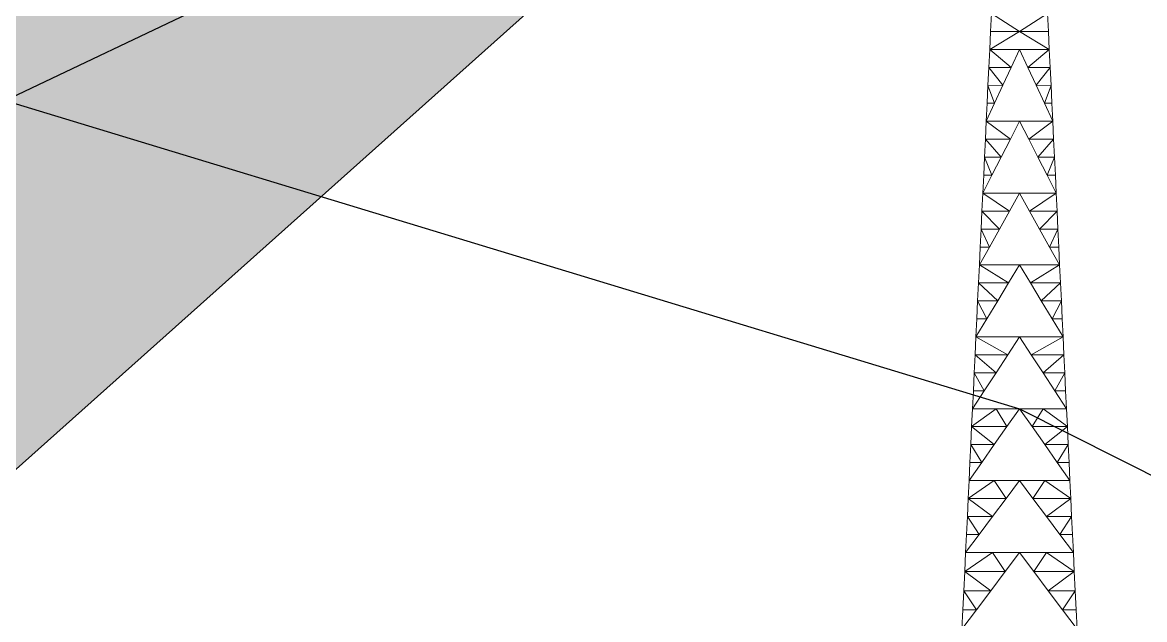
# Model space of a CAD drawing. Header units: millimetres. Extents: x 674 to 5889, y -153 to 3954.
# Drawn here: x 2024.1 to 2105.1, y 1378.1 to 1421.2 of the extents above; entities that cross this region are included whole.
import ezdxf

# ---------------------------------------------------------------- set-up
doc = ezdxf.new("R2010")
doc.units = ezdxf.units.MM
doc.layers.add('Effective Aperture Area', color=2, linetype='Continuous', transparency=0.75)
doc.layers.add('Effective Aperture2', color=2, linetype='Continuous', transparency=0.9)
doc.layers.add('Ropes', color=3, linetype='Continuous')
doc.layers.add('Towers', color=1, linetype='Continuous', lineweight=0)

msp = doc.modelspace()

# ---------------------------------------------------------------- hatches: boundary and pattern name
at = {"layer": 'Effective Aperture2'}
h = msp.add_hatch(color=256, dxfattribs=at)
h.dxf.hatch_style = 1
h.paths.add_polyline_path([(2010.177, 1410.414), (2003.566, 1417.026), (1990.007, 1420.087), (1970.468, 1416.183), (1936.318, 1377.921, 0.08392), (1971.674, 1342.566)])
h.paths.add_polyline_path([(2010.778, 1424.238), (1990.007, 1420.087), (2003.566, 1417.026)], flags=17)
h.paths.add_polyline_path([(1976.646, 1423.104), (1970.468, 1416.183), (1990.007, 1420.087)])
h.paths.add_polyline_path([(2088.246, 1446.611), (2101.023, 1458.014), (2051.767, 1507.27), (1976.646, 1423.104), (1990.007, 1420.087), (2010.778, 1424.238), (2017.991, 1417.026), (2022.854, 1415.549)])
h.paths.add_polyline_path([(2088.246, 1446.611), (2022.854, 1415.549), (2045.681, 1408.62)])
h.paths.add_polyline_path([(2017.991, 1417.026), (2010.778, 1409.813), (2022.854, 1415.549)])
h.paths.add_polyline_path([(2045.681, 1408.62), (2022.854, 1415.549), (2010.778, 1409.813), (2010.177, 1410.414), (1971.674, 1342.566)])

# ---------------------------------------------------------------- linework, layer by layer
at = {"layer": 'Effective Aperture Area'}
msp.add_line((1971.674, 1342.566), (2101.023, 1458.014), dxfattribs=at)
at = {"layer": 'Ropes'}
for p, q in [((2010.778, 1409.813), (2096.072, 1450.328)), ((2017.991, 1417.026), (2096.072, 1393.321)), ((2096.072, 1393.321), (2211.072, 1335.328))]:
    msp.add_line(p, q, dxfattribs=at)
at = {"layer": 'Towers'}
for p, q in [((2094.044, 1421.825), (2093.982, 1420.524)), ((2093.982, 1420.529), (2094.044, 1421.825)), ((2094.044, 1421.825), (2093.982, 1420.524)), ((2093.982, 1420.529), (2094.044, 1421.825)), ((2094.044, 1421.825), (2096.073, 1420.524)), ((2094.044, 1421.825), (2096.073, 1420.524)), ((2098.1, 1421.825), (2096.072, 1420.524)), ((2098.1, 1421.825), (2096.072, 1420.524)), ((2098.1, 1421.825), (2098.162, 1420.524)), ((2098.162, 1420.529), (2098.1, 1421.825)), ((2098.1, 1421.825), (2098.162, 1420.524)), ((2098.162, 1420.529), (2098.1, 1421.825)), ((2093.92, 1419.234), (2093.982, 1420.529)), ((2093.92, 1419.234), (2093.982, 1420.529)), ((2096.073, 1420.524), (2093.92, 1419.234)), ((2096.073, 1420.524), (2093.92, 1419.234)), ((2093.982, 1420.524), (2093.92, 1419.234)), ((2093.982, 1420.524), (2093.92, 1419.234)), ((2096.073, 1420.524), (2093.982, 1420.529)), ((2096.073, 1420.524), (2093.982, 1420.529)), ((2093.982, 1420.524), (2093.982, 1420.529)), ((2093.982, 1420.524), (2093.982, 1420.529)), ((2096.072, 1420.524), (2098.162, 1420.529)), ((2096.072, 1420.524), (2098.162, 1420.529)), ((2096.072, 1420.524), (2098.224, 1419.234)), ((2096.072, 1420.524), (2098.224, 1419.234)), ((2098.162, 1420.524), (2098.162, 1420.529)), ((2098.224, 1419.234), (2098.162, 1420.529)), ((2098.162, 1420.524), (2098.162, 1420.529)), ((2098.224, 1419.234), (2098.162, 1420.529)), ((2098.162, 1420.524), (2098.224, 1419.234)), ((2098.162, 1420.524), (2098.224, 1419.234)), ((2093.858, 1417.938), (2093.921, 1419.235)), ((2093.858, 1417.938), (2093.921, 1419.235)), ((2093.92, 1419.234), (2093.858, 1417.938)), ((2093.92, 1419.234), (2093.858, 1417.938)), ((2093.859, 1417.938), (2093.92, 1419.234)), ((2093.859, 1417.938), (2093.92, 1419.234)), ((2096.072, 1419.235), (2093.92, 1419.234)), ((2096.072, 1419.235), (2093.92, 1419.234)), ((2093.921, 1419.235), (2093.92, 1419.234)), ((2093.921, 1419.235), (2093.92, 1419.234)), ((2093.92, 1419.234), (2095.472, 1417.938)), ((2093.92, 1419.234), (2095.472, 1417.938)), ((2096.072, 1419.235), (2093.921, 1419.235)), ((2093.921, 1419.235), (2096.072, 1419.235)), ((2095.472, 1417.938), (2096.072, 1419.235)), ((2095.472, 1417.938), (2096.072, 1419.235)), ((2098.224, 1419.235), (2096.072, 1419.235)), ((2096.072, 1419.235), (2098.224, 1419.235)), ((2096.072, 1419.235), (2098.224, 1419.234)), ((2096.673, 1417.938), (2096.072, 1419.235)), ((2096.072, 1419.235), (2098.224, 1419.234)), ((2096.673, 1417.938), (2096.072, 1419.235)), ((2098.224, 1419.234), (2096.673, 1417.938)), ((2098.224, 1419.234), (2096.673, 1417.938)), ((2098.224, 1419.235), (2098.224, 1419.234)), ((2098.286, 1417.938), (2098.224, 1419.235)), ((2098.224, 1419.235), (2098.224, 1419.234)), ((2098.286, 1417.938), (2098.224, 1419.235)), ((2098.224, 1419.234), (2098.286, 1417.938)), ((2098.286, 1417.938), (2098.224, 1419.234)), ((2098.224, 1419.234), (2098.286, 1417.938)), ((2098.286, 1417.938), (2098.224, 1419.234)), ((2093.797, 1416.643), (2093.858, 1417.938)), ((2093.859, 1417.938), (2093.797, 1416.643)), ((2093.797, 1416.642), (2093.859, 1417.938)), ((2093.797, 1416.643), (2093.858, 1417.938)), ((2093.859, 1417.938), (2093.797, 1416.643)), ((2093.797, 1416.642), (2093.859, 1417.938)), ((2093.858, 1417.938), (2093.859, 1417.938)), ((2093.858, 1417.938), (2093.859, 1417.938)), ((2093.859, 1417.938), (2094.872, 1416.643)), ((2095.472, 1417.938), (2093.859, 1417.938)), ((2093.859, 1417.938), (2094.872, 1416.643)), ((2095.472, 1417.938), (2093.859, 1417.938)), ((2094.872, 1416.643), (2095.472, 1417.938)), ((2094.872, 1416.643), (2095.472, 1417.938)), ((2097.272, 1416.643), (2096.673, 1417.938)), ((2096.673, 1417.938), (2098.286, 1417.938)), ((2097.272, 1416.643), (2096.673, 1417.938)), ((2096.673, 1417.938), (2098.286, 1417.938)), ((2098.286, 1417.938), (2097.272, 1416.643)), ((2098.286, 1417.938), (2097.272, 1416.643)), ((2098.348, 1416.643), (2098.286, 1417.938)), ((2098.286, 1417.938), (2098.348, 1416.643)), ((2098.286, 1417.938), (2098.286, 1417.938)), ((2098.348, 1416.642), (2098.286, 1417.938)), ((2098.348, 1416.643), (2098.286, 1417.938)), ((2098.286, 1417.938), (2098.348, 1416.643)), ((2098.286, 1417.938), (2098.286, 1417.938)), ((2098.348, 1416.642), (2098.286, 1417.938)), ((2093.734, 1415.345), (2093.797, 1416.643)), ((2093.734, 1415.345), (2093.797, 1416.643)), ((2093.797, 1416.642), (2093.734, 1415.345)), ((2093.797, 1416.642), (2093.734, 1415.345)), ((2093.735, 1415.347), (2093.797, 1416.642)), ((2093.735, 1415.347), (2093.797, 1416.642)), ((2094.872, 1416.643), (2093.797, 1416.642)), ((2094.872, 1416.643), (2093.797, 1416.642)), ((2093.797, 1416.643), (2093.797, 1416.642)), ((2093.797, 1416.643), (2093.797, 1416.642)), ((2093.797, 1416.642), (2094.271, 1415.345)), ((2093.797, 1416.642), (2094.271, 1415.345)), ((2094.271, 1415.345), (2094.872, 1416.643)), ((2094.271, 1415.345), (2094.872, 1416.643)), ((2097.873, 1415.345), (2097.272, 1416.643)), ((2097.272, 1416.643), (2098.348, 1416.642)), ((2097.873, 1415.345), (2097.272, 1416.643)), ((2097.272, 1416.643), (2098.348, 1416.642)), ((2098.348, 1416.642), (2097.873, 1415.345)), ((2098.348, 1416.642), (2097.873, 1415.345)), ((2098.41, 1415.345), (2098.348, 1416.643)), ((2098.348, 1416.643), (2098.348, 1416.642)), ((2098.41, 1415.345), (2098.348, 1416.643)), ((2098.348, 1416.643), (2098.348, 1416.642)), ((2098.348, 1416.642), (2098.41, 1415.345)), ((2098.41, 1415.347), (2098.348, 1416.642)), ((2098.348, 1416.642), (2098.41, 1415.345)), ((2098.41, 1415.347), (2098.348, 1416.642)), ((2093.673, 1414.051), (2093.735, 1415.347)), ((2093.673, 1414.051), (2093.735, 1415.347)), ((2093.673, 1414.051), (2094.271, 1415.345)), ((2093.673, 1414.051), (2094.271, 1415.345)), ((2093.673, 1414.051), (2093.734, 1415.345)), ((2093.673, 1414.051), (2093.734, 1415.345)), ((2093.734, 1415.345), (2093.735, 1415.347)), ((2093.734, 1415.345), (2093.735, 1415.347)), ((2094.271, 1415.345), (2093.735, 1415.347)), ((2094.271, 1415.345), (2093.735, 1415.347)), ((2097.873, 1415.345), (2098.41, 1415.347)), ((2097.873, 1415.345), (2098.41, 1415.347)), ((2098.472, 1414.051), (2097.873, 1415.345)), ((2098.472, 1414.051), (2097.873, 1415.345)), ((2098.41, 1415.345), (2098.41, 1415.347)), ((2098.472, 1414.051), (2098.41, 1415.347)), ((2098.41, 1415.345), (2098.41, 1415.347)), ((2098.472, 1414.051), (2098.41, 1415.347)), ((2098.472, 1414.051), (2098.41, 1415.345)), ((2098.472, 1414.051), (2098.41, 1415.345)), ((2093.673, 1414.051), (2093.611, 1412.755)), ((2093.611, 1412.756), (2093.673, 1414.051)), ((2093.673, 1414.051), (2093.611, 1412.755)), ((2093.611, 1412.756), (2093.673, 1414.051)), ((2093.611, 1412.755), (2093.673, 1414.05)), ((2093.611, 1412.755), (2093.673, 1414.05)), ((2093.673, 1414.051), (2095.411, 1412.755)), ((2096.072, 1414.05), (2093.673, 1414.051)), ((2093.673, 1414.051), (2095.411, 1412.755)), ((2096.072, 1414.05), (2093.673, 1414.051)), ((2093.673, 1414.05), (2093.673, 1414.051)), ((2093.673, 1414.05), (2093.673, 1414.051)), ((2096.072, 1414.05), (2093.673, 1414.05)), ((2093.673, 1414.05), (2096.072, 1414.05)), ((2095.411, 1412.755), (2096.072, 1414.05)), ((2095.411, 1412.755), (2096.072, 1414.05)), ((2096.072, 1414.05), (2098.472, 1414.051)), ((2096.072, 1414.05), (2098.472, 1414.051)), ((2098.472, 1414.05), (2096.072, 1414.05)), ((2096.072, 1414.05), (2098.472, 1414.05)), ((2096.734, 1412.755), (2096.072, 1414.05)), ((2096.734, 1412.755), (2096.072, 1414.05)), ((2098.472, 1414.051), (2096.734, 1412.755)), ((2098.472, 1414.051), (2096.734, 1412.755)), ((2098.472, 1414.051), (2098.534, 1412.755)), ((2098.472, 1414.05), (2098.472, 1414.051)), ((2098.534, 1412.756), (2098.472, 1414.051)), ((2098.472, 1414.051), (2098.534, 1412.755)), ((2098.472, 1414.05), (2098.472, 1414.051)), ((2098.534, 1412.756), (2098.472, 1414.051)), ((2098.534, 1412.755), (2098.472, 1414.05)), ((2098.534, 1412.755), (2098.472, 1414.05)), ((2093.611, 1412.756), (2093.549, 1411.459)), ((2093.549, 1411.46), (2093.611, 1412.756)), ((2093.611, 1412.756), (2093.549, 1411.459)), ((2093.549, 1411.46), (2093.611, 1412.756)), ((2093.549, 1411.459), (2093.611, 1412.755)), ((2093.549, 1411.459), (2093.611, 1412.755)), ((2093.611, 1412.756), (2094.749, 1411.459)), ((2095.411, 1412.755), (2093.611, 1412.756)), ((2093.611, 1412.756), (2094.749, 1411.459)), ((2095.411, 1412.755), (2093.611, 1412.756)), ((2093.611, 1412.755), (2093.611, 1412.756)), ((2093.611, 1412.755), (2093.611, 1412.756)), ((2094.749, 1411.459), (2095.411, 1412.755)), ((2094.749, 1411.459), (2095.411, 1412.755)), ((2096.734, 1412.755), (2098.534, 1412.756)), ((2096.734, 1412.755), (2098.534, 1412.756)), ((2097.396, 1411.459), (2096.734, 1412.755)), ((2097.396, 1411.459), (2096.734, 1412.755)), ((2098.534, 1412.756), (2097.396, 1411.459)), ((2098.534, 1412.756), (2097.396, 1411.459)), ((2098.534, 1412.756), (2098.596, 1411.459)), ((2098.534, 1412.755), (2098.534, 1412.756)), ((2098.596, 1411.46), (2098.534, 1412.756)), ((2098.534, 1412.756), (2098.596, 1411.459)), ((2098.534, 1412.755), (2098.534, 1412.756)), ((2098.596, 1411.46), (2098.534, 1412.756)), ((2098.596, 1411.459), (2098.534, 1412.755)), ((2098.596, 1411.459), (2098.534, 1412.755)), ((2093.549, 1411.46), (2093.487, 1410.165)), ((2093.487, 1410.164), (2093.549, 1411.46)), ((2093.549, 1411.46), (2093.487, 1410.165)), ((2093.487, 1410.164), (2093.549, 1411.46)), ((2093.487, 1410.165), (2093.549, 1411.459)), ((2093.487, 1410.165), (2093.549, 1411.459)), ((2093.549, 1411.46), (2094.087, 1410.165)), ((2094.749, 1411.459), (2093.549, 1411.46)), ((2093.549, 1411.46), (2094.087, 1410.165)), ((2094.749, 1411.459), (2093.549, 1411.46)), ((2093.549, 1411.459), (2093.549, 1411.46)), ((2093.549, 1411.459), (2093.549, 1411.46)), ((2094.087, 1410.165), (2094.749, 1411.459)), ((2094.087, 1410.165), (2094.749, 1411.459)), ((2097.396, 1411.459), (2098.596, 1411.46)), ((2097.396, 1411.459), (2098.596, 1411.46)), ((2098.057, 1410.165), (2097.396, 1411.459)), ((2098.057, 1410.165), (2097.396, 1411.459)), ((2098.596, 1411.46), (2098.057, 1410.165)), ((2098.596, 1411.46), (2098.057, 1410.165)), ((2098.596, 1411.46), (2098.658, 1410.165)), ((2098.596, 1411.459), (2098.596, 1411.46)), ((2098.658, 1410.164), (2098.596, 1411.46)), ((2098.596, 1411.46), (2098.658, 1410.165)), ((2098.596, 1411.459), (2098.596, 1411.46)), ((2098.658, 1410.164), (2098.596, 1411.46)), ((2098.658, 1410.165), (2098.596, 1411.459)), ((2098.658, 1410.165), (2098.596, 1411.459)), ((2093.425, 1408.869), (2094.087, 1410.165)), ((2093.425, 1408.869), (2094.087, 1410.165)), ((2093.425, 1408.869), (2093.487, 1410.165)), ((2093.425, 1408.869), (2093.487, 1410.165)), ((2093.425, 1408.869), (2093.487, 1410.164)), ((2093.425, 1408.869), (2093.487, 1410.164)), ((2094.087, 1410.165), (2093.487, 1410.164)), ((2094.087, 1410.165), (2093.487, 1410.164)), ((2093.487, 1410.165), (2093.487, 1410.164)), ((2093.487, 1410.165), (2093.487, 1410.164)), ((2098.72, 1408.869), (2098.057, 1410.165)), ((2098.057, 1410.165), (2098.658, 1410.164)), ((2098.72, 1408.869), (2098.057, 1410.165)), ((2098.057, 1410.165), (2098.658, 1410.164)), ((2098.72, 1408.869), (2098.658, 1410.165)), ((2098.658, 1410.165), (2098.658, 1410.164)), ((2098.72, 1408.869), (2098.658, 1410.165)), ((2098.658, 1410.165), (2098.658, 1410.164)), ((2098.72, 1408.869), (2098.658, 1410.164)), ((2098.72, 1408.869), (2098.658, 1410.164)), ((2093.425, 1408.869), (2093.363, 1407.57)), ((2093.363, 1407.573), (2093.425, 1408.869)), ((2093.425, 1408.869), (2093.363, 1407.57)), ((2093.363, 1407.573), (2093.425, 1408.869)), ((2093.363, 1407.57), (2093.425, 1408.868)), ((2093.363, 1407.57), (2093.425, 1408.868)), ((2093.425, 1408.869), (2095.347, 1407.57)), ((2093.425, 1408.869), (2096.072, 1408.868)), ((2093.425, 1408.869), (2095.347, 1407.57)), ((2093.425, 1408.869), (2096.072, 1408.868)), ((2093.425, 1408.869), (2093.425, 1408.868)), ((2093.425, 1408.869), (2093.425, 1408.868)), ((2093.425, 1408.868), (2096.072, 1408.868)), ((2096.072, 1408.868), (2093.425, 1408.868)), ((2095.347, 1407.57), (2096.072, 1408.868)), ((2095.347, 1407.57), (2096.072, 1408.868)), ((2098.72, 1408.869), (2096.072, 1408.868)), ((2098.72, 1408.869), (2096.072, 1408.868)), ((2096.072, 1408.868), (2098.72, 1408.868)), ((2098.72, 1408.868), (2096.072, 1408.868)), ((2096.798, 1407.57), (2096.072, 1408.868)), ((2096.798, 1407.57), (2096.072, 1408.868)), ((2098.72, 1408.869), (2096.798, 1407.57)), ((2098.72, 1408.869), (2096.798, 1407.57)), ((2098.72, 1408.869), (2098.782, 1407.57)), ((2098.72, 1408.869), (2098.72, 1408.868)), ((2098.782, 1407.573), (2098.72, 1408.869)), ((2098.72, 1408.869), (2098.782, 1407.57)), ((2098.72, 1408.869), (2098.72, 1408.868)), ((2098.782, 1407.573), (2098.72, 1408.869)), ((2098.782, 1407.57), (2098.72, 1408.868)), ((2098.782, 1407.57), (2098.72, 1408.868)), ((2093.363, 1407.573), (2093.301, 1406.277)), ((2093.301, 1406.278), (2093.363, 1407.573)), ((2093.363, 1407.573), (2093.301, 1406.277)), ((2093.301, 1406.278), (2093.363, 1407.573)), ((2093.301, 1406.277), (2093.363, 1407.57)), ((2093.301, 1406.277), (2093.363, 1407.57)), ((2093.363, 1407.573), (2094.625, 1406.277)), ((2095.347, 1407.57), (2093.363, 1407.573)), ((2093.363, 1407.573), (2094.625, 1406.277)), ((2095.347, 1407.57), (2093.363, 1407.573)), ((2093.363, 1407.57), (2093.363, 1407.573)), ((2093.363, 1407.57), (2093.363, 1407.573)), ((2094.625, 1406.277), (2095.347, 1407.57)), ((2094.625, 1406.277), (2095.347, 1407.57)), ((2096.798, 1407.57), (2098.782, 1407.573)), ((2096.798, 1407.57), (2098.782, 1407.573)), ((2097.52, 1406.277), (2096.798, 1407.57)), ((2097.52, 1406.277), (2096.798, 1407.57)), ((2098.782, 1407.573), (2097.52, 1406.277)), ((2098.782, 1407.573), (2097.52, 1406.277)), ((2098.782, 1407.573), (2098.844, 1406.277)), ((2098.782, 1407.57), (2098.782, 1407.573)), ((2098.844, 1406.278), (2098.782, 1407.573)), ((2098.782, 1407.573), (2098.844, 1406.277)), ((2098.782, 1407.57), (2098.782, 1407.573)), ((2098.844, 1406.278), (2098.782, 1407.573)), ((2098.844, 1406.277), (2098.782, 1407.57)), ((2098.844, 1406.277), (2098.782, 1407.57)), ((2093.301, 1406.278), (2093.239, 1404.982)), ((2093.239, 1404.982), (2093.301, 1406.278)), ((2093.301, 1406.278), (2093.239, 1404.982)), ((2093.239, 1404.982), (2093.301, 1406.278)), ((2093.239, 1404.982), (2093.301, 1406.277)), ((2093.239, 1404.982), (2093.301, 1406.277)), ((2093.301, 1406.278), (2093.901, 1404.982)), ((2094.625, 1406.277), (2093.301, 1406.278)), ((2093.301, 1406.278), (2093.901, 1404.982)), ((2094.625, 1406.277), (2093.301, 1406.278)), ((2093.301, 1406.277), (2093.301, 1406.278)), ((2093.301, 1406.277), (2093.301, 1406.278)), ((2093.901, 1404.982), (2094.625, 1406.277)), ((2093.901, 1404.982), (2094.625, 1406.277)), ((2097.52, 1406.277), (2098.844, 1406.278)), ((2097.52, 1406.277), (2098.844, 1406.278)), ((2098.244, 1404.982), (2097.52, 1406.277)), ((2098.244, 1404.982), (2097.52, 1406.277)), ((2098.844, 1406.278), (2098.244, 1404.982)), ((2098.844, 1406.278), (2098.244, 1404.982)), ((2098.844, 1406.278), (2098.906, 1404.982)), ((2098.844, 1406.277), (2098.844, 1406.278)), ((2098.906, 1404.982), (2098.844, 1406.278)), ((2098.844, 1406.278), (2098.906, 1404.982)), ((2098.844, 1406.277), (2098.844, 1406.278)), ((2098.906, 1404.982), (2098.844, 1406.278)), ((2098.906, 1404.982), (2098.844, 1406.277)), ((2098.906, 1404.982), (2098.844, 1406.277)), ((2093.177, 1403.686), (2093.901, 1404.982)), ((2093.177, 1403.686), (2093.901, 1404.982)), ((2093.177, 1403.686), (2093.239, 1404.982)), ((2093.177, 1403.686), (2093.239, 1404.982)), ((2093.177, 1403.686), (2093.239, 1404.982)), ((2093.177, 1403.686), (2093.239, 1404.982)), ((2093.901, 1404.982), (2093.239, 1404.982)), ((2093.901, 1404.982), (2093.239, 1404.982)), ((2093.239, 1404.982), (2093.239, 1404.982)), ((2093.239, 1404.982), (2093.239, 1404.982)), ((2098.968, 1403.686), (2098.244, 1404.982)), ((2098.244, 1404.982), (2098.906, 1404.982)), ((2098.968, 1403.686), (2098.244, 1404.982)), ((2098.244, 1404.982), (2098.906, 1404.982)), ((2098.968, 1403.686), (2098.906, 1404.982)), ((2098.906, 1404.982), (2098.906, 1404.982)), ((2098.968, 1403.686), (2098.906, 1404.982)), ((2098.968, 1403.686), (2098.906, 1404.982)), ((2098.906, 1404.982), (2098.906, 1404.982)), ((2098.968, 1403.686), (2098.906, 1404.982)), ((2093.115, 1402.39), (2093.177, 1403.686)), ((2093.177, 1403.686), (2093.115, 1402.39)), ((2093.115, 1402.391), (2093.177, 1403.686)), ((2093.115, 1402.39), (2093.177, 1403.686)), ((2093.177, 1403.686), (2093.115, 1402.39)), ((2093.115, 1402.391), (2093.177, 1403.686)), ((2094.625, 1403.686), (2093.177, 1403.686)), ((2096.072, 1403.686), (2093.177, 1403.686)), ((2093.177, 1403.686), (2096.072, 1403.686)), ((2093.177, 1403.686), (2095.286, 1402.39)), ((2096.072, 1403.686), (2093.177, 1403.686)), ((2093.177, 1403.686), (2095.286, 1402.39)), ((2096.072, 1403.686), (2093.177, 1403.686)), ((2093.177, 1403.686), (2093.177, 1403.686)), ((2093.177, 1403.686), (2093.177, 1403.686)), ((2097.52, 1403.686), (2094.625, 1403.686)), ((2094.625, 1403.686), (2097.52, 1403.686)), ((2094.625, 1403.686), (2094.625, 1403.686)), ((2095.286, 1402.39), (2096.072, 1403.686)), ((2095.286, 1402.39), (2096.072, 1403.686)), ((2096.072, 1403.686), (2096.072, 1403.686)), ((2096.072, 1403.686), (2096.072, 1403.686)), ((2098.968, 1403.686), (2096.072, 1403.686)), ((2096.072, 1403.686), (2098.968, 1403.686)), ((2096.859, 1402.39), (2096.072, 1403.686)), ((2096.072, 1403.686), (2098.968, 1403.686)), ((2096.859, 1402.39), (2096.072, 1403.686)), ((2096.072, 1403.686), (2098.968, 1403.686)), ((2098.968, 1403.686), (2096.859, 1402.39)), ((2098.968, 1403.686), (2096.859, 1402.39)), ((2097.52, 1403.686), (2098.968, 1403.686)), ((2097.52, 1403.686), (2097.52, 1403.686)), ((2099.03, 1402.39), (2098.968, 1403.686)), ((2098.968, 1403.686), (2099.03, 1402.39)), ((2098.968, 1403.686), (2098.968, 1403.686)), ((2099.03, 1402.391), (2098.968, 1403.686)), ((2099.03, 1402.39), (2098.968, 1403.686)), ((2098.968, 1403.686), (2099.03, 1402.39)), ((2098.968, 1403.686), (2098.968, 1403.686)), ((2099.03, 1402.391), (2098.968, 1403.686)), ((2093.115, 1402.391), (2093.053, 1401.095)), ((2093.053, 1401.095), (2093.115, 1402.391)), ((2093.115, 1402.391), (2093.053, 1401.095)), ((2093.053, 1401.095), (2093.115, 1402.391)), ((2093.053, 1401.095), (2093.115, 1402.39)), ((2093.053, 1401.095), (2093.115, 1402.39)), ((2093.115, 1402.391), (2094.501, 1401.095)), ((2095.286, 1402.39), (2093.115, 1402.391)), ((2093.115, 1402.391), (2094.501, 1401.095)), ((2095.286, 1402.39), (2093.115, 1402.391)), ((2093.115, 1402.39), (2093.115, 1402.391)), ((2093.115, 1402.39), (2093.115, 1402.391)), ((2094.501, 1401.095), (2095.286, 1402.39)), ((2094.501, 1401.095), (2095.286, 1402.39)), ((2096.859, 1402.39), (2099.03, 1402.391)), ((2096.859, 1402.39), (2099.03, 1402.391)), ((2097.644, 1401.095), (2096.859, 1402.39)), ((2097.644, 1401.095), (2096.859, 1402.39)), ((2099.03, 1402.391), (2097.644, 1401.095)), ((2099.03, 1402.391), (2097.644, 1401.095)), ((2099.03, 1402.391), (2099.092, 1401.095)), ((2099.03, 1402.39), (2099.03, 1402.391)), ((2099.092, 1401.095), (2099.03, 1402.391)), ((2099.03, 1402.391), (2099.092, 1401.095)), ((2099.03, 1402.39), (2099.03, 1402.391)), ((2099.092, 1401.095), (2099.03, 1402.391)), ((2099.092, 1401.095), (2099.03, 1402.39)), ((2099.092, 1401.095), (2099.03, 1402.39)), ((2092.991, 1399.8), (2093.053, 1401.095)), ((2093.053, 1401.095), (2092.991, 1399.8)), ((2092.991, 1399.799), (2093.053, 1401.095)), ((2092.991, 1399.8), (2093.053, 1401.095)), ((2093.053, 1401.095), (2092.991, 1399.8)), ((2092.991, 1399.799), (2093.053, 1401.095)), ((2093.053, 1401.095), (2093.715, 1399.8)), ((2094.501, 1401.095), (2093.053, 1401.095)), ((2093.053, 1401.095), (2093.715, 1399.8)), ((2094.501, 1401.095), (2093.053, 1401.095)), ((2093.053, 1401.095), (2093.053, 1401.095)), ((2093.053, 1401.095), (2093.053, 1401.095)), ((2093.715, 1399.8), (2094.501, 1401.095)), ((2093.715, 1399.8), (2094.501, 1401.095)), ((2098.43, 1399.8), (2097.644, 1401.095)), ((2097.644, 1401.095), (2099.092, 1401.095)), ((2098.43, 1399.8), (2097.644, 1401.095)), ((2097.644, 1401.095), (2099.092, 1401.095)), ((2099.092, 1401.095), (2098.43, 1399.8)), ((2099.092, 1401.095), (2098.43, 1399.8)), ((2099.154, 1399.8), (2099.092, 1401.095)), ((2099.092, 1401.095), (2099.154, 1399.8)), ((2099.092, 1401.095), (2099.092, 1401.095)), ((2099.154, 1399.799), (2099.092, 1401.095)), ((2099.154, 1399.8), (2099.092, 1401.095)), ((2099.092, 1401.095), (2099.154, 1399.8)), ((2099.092, 1401.095), (2099.092, 1401.095)), ((2099.154, 1399.799), (2099.092, 1401.095)), ((2092.929, 1398.504), (2093.715, 1399.8)), ((2092.929, 1398.504), (2093.715, 1399.8)), ((2092.929, 1398.504), (2092.991, 1399.8)), ((2092.929, 1398.504), (2092.991, 1399.8)), ((2092.929, 1398.504), (2092.991, 1399.799)), ((2092.929, 1398.504), (2092.991, 1399.799)), ((2093.715, 1399.8), (2092.991, 1399.799)), ((2093.715, 1399.8), (2092.991, 1399.799)), ((2092.991, 1399.8), (2092.991, 1399.799)), ((2092.991, 1399.8), (2092.991, 1399.799)), ((2099.216, 1398.504), (2098.43, 1399.8)), ((2098.43, 1399.8), (2099.154, 1399.799)), ((2099.216, 1398.504), (2098.43, 1399.8)), ((2098.43, 1399.8), (2099.154, 1399.799)), ((2099.216, 1398.504), (2099.154, 1399.8)), ((2099.154, 1399.8), (2099.154, 1399.799)), ((2099.216, 1398.504), (2099.154, 1399.8)), ((2099.154, 1399.8), (2099.154, 1399.799)), ((2099.216, 1398.504), (2099.154, 1399.799)), ((2099.216, 1398.504), (2099.154, 1399.799)), ((2092.867, 1397.208), (2092.929, 1398.504)), ((2092.929, 1398.504), (2092.867, 1397.208)), ((2092.867, 1397.208), (2092.929, 1398.504)), ((2092.867, 1397.208), (2092.929, 1398.504)), ((2092.929, 1398.504), (2092.867, 1397.208)), ((2092.867, 1397.208), (2092.929, 1398.504)), ((2094.501, 1398.504), (2092.929, 1398.504)), ((2092.929, 1398.504), (2096.072, 1398.504)), ((2096.072, 1398.504), (2092.929, 1398.504)), ((2092.929, 1398.504), (2095.224, 1397.208)), ((2096.072, 1398.504), (2092.929, 1398.504)), ((2092.929, 1398.504), (2095.224, 1397.208)), ((2096.072, 1398.504), (2092.929, 1398.504)), ((2097.644, 1398.504), (2094.501, 1398.504)), ((2094.501, 1398.504), (2097.644, 1398.504)), ((2095.224, 1397.208), (2096.072, 1398.504)), ((2095.224, 1397.208), (2096.072, 1398.504)), ((2096.072, 1398.504), (2099.216, 1398.504)), ((2099.216, 1398.504), (2096.072, 1398.504)), ((2096.92, 1397.208), (2096.072, 1398.504)), ((2096.072, 1398.504), (2099.216, 1398.504)), ((2096.92, 1397.208), (2096.072, 1398.504)), ((2096.072, 1398.504), (2099.216, 1398.504)), ((2099.216, 1398.504), (2096.92, 1397.208)), ((2099.216, 1398.504), (2096.92, 1397.208)), ((2097.644, 1398.504), (2099.216, 1398.504)), ((2099.278, 1397.208), (2099.216, 1398.504)), ((2099.216, 1398.504), (2099.278, 1397.208)), ((2099.278, 1397.208), (2099.216, 1398.504)), ((2099.278, 1397.208), (2099.216, 1398.504)), ((2099.216, 1398.504), (2099.278, 1397.208)), ((2099.278, 1397.208), (2099.216, 1398.504)), ((2092.805, 1395.913), (2092.867, 1397.208)), ((2092.867, 1397.208), (2092.805, 1395.913)), ((2092.805, 1395.913), (2092.867, 1397.208)), ((2092.805, 1395.913), (2092.867, 1397.208)), ((2092.867, 1397.208), (2092.805, 1395.913)), ((2092.805, 1395.913), (2092.867, 1397.208)), ((2092.867, 1397.208), (2094.377, 1395.913)), ((2095.224, 1397.208), (2092.867, 1397.208)), ((2092.867, 1397.208), (2094.377, 1395.913)), ((2095.224, 1397.208), (2092.867, 1397.208)), ((2092.867, 1397.208), (2092.867, 1397.208)), ((2092.867, 1397.208), (2092.867, 1397.208)), ((2094.377, 1395.913), (2095.224, 1397.208)), ((2094.377, 1395.913), (2095.224, 1397.208)), ((2097.768, 1395.913), (2096.92, 1397.208)), ((2096.92, 1397.208), (2099.278, 1397.208)), ((2097.768, 1395.913), (2096.92, 1397.208)), ((2096.92, 1397.208), (2099.278, 1397.208)), ((2099.278, 1397.208), (2097.768, 1395.913)), ((2099.278, 1397.208), (2097.768, 1395.913)), ((2099.34, 1395.913), (2099.278, 1397.208)), ((2099.278, 1397.208), (2099.34, 1395.913)), ((2099.278, 1397.208), (2099.278, 1397.208)), ((2099.34, 1395.913), (2099.278, 1397.208)), ((2099.34, 1395.913), (2099.278, 1397.208)), ((2099.278, 1397.208), (2099.34, 1395.913)), ((2099.278, 1397.208), (2099.278, 1397.208)), ((2099.34, 1395.913), (2099.278, 1397.208)), ((2092.743, 1394.615), (2092.805, 1395.913)), ((2092.805, 1395.913), (2092.743, 1394.615)), ((2092.743, 1394.617), (2092.805, 1395.913)), ((2092.743, 1394.615), (2092.805, 1395.913)), ((2092.805, 1395.913), (2092.743, 1394.615)), ((2092.743, 1394.617), (2092.805, 1395.913)), ((2092.805, 1395.913), (2093.527, 1394.615)), ((2094.377, 1395.913), (2092.805, 1395.913)), ((2092.805, 1395.913), (2093.527, 1394.615)), ((2094.377, 1395.913), (2092.805, 1395.913)), ((2093.527, 1394.615), (2094.377, 1395.913)), ((2093.527, 1394.615), (2094.377, 1395.913)), ((2098.617, 1394.615), (2097.768, 1395.913)), ((2097.768, 1395.913), (2099.34, 1395.913)), ((2098.617, 1394.615), (2097.768, 1395.913)), ((2097.768, 1395.913), (2099.34, 1395.913)), ((2099.34, 1395.913), (2098.617, 1394.615)), ((2099.34, 1395.913), (2098.617, 1394.615)), ((2099.402, 1394.615), (2099.34, 1395.913)), ((2099.34, 1395.913), (2099.402, 1394.615)), ((2099.401, 1394.617), (2099.34, 1395.913)), ((2099.402, 1394.615), (2099.34, 1395.913)), ((2099.34, 1395.913), (2099.402, 1394.615)), ((2099.401, 1394.617), (2099.34, 1395.913)), ((2092.681, 1393.321), (2092.743, 1394.617)), ((2092.681, 1393.321), (2092.743, 1394.617)), ((2092.681, 1393.321), (2093.527, 1394.615)), ((2092.681, 1393.321), (2093.527, 1394.615)), ((2092.681, 1393.321), (2092.743, 1394.615)), ((2092.681, 1393.321), (2092.743, 1394.615)), ((2093.527, 1394.615), (2092.743, 1394.617)), ((2093.527, 1394.615), (2092.743, 1394.617)), ((2092.743, 1394.615), (2092.743, 1394.617)), ((2092.743, 1394.615), (2092.743, 1394.617)), ((2098.617, 1394.615), (2099.401, 1394.617)), ((2098.617, 1394.615), (2099.401, 1394.617)), ((2099.463, 1393.321), (2098.617, 1394.615)), ((2099.463, 1393.321), (2098.617, 1394.615)), ((2099.402, 1394.615), (2099.401, 1394.617)), ((2099.463, 1393.321), (2099.401, 1394.617)), ((2099.402, 1394.615), (2099.401, 1394.617)), ((2099.463, 1393.321), (2099.401, 1394.617)), ((2099.463, 1393.321), (2099.402, 1394.615)), ((2099.463, 1393.321), (2099.402, 1394.615)), ((2094.377, 1393.321), (2092.619, 1392.026)), ((2094.377, 1393.321), (2092.619, 1392.026)), ((2092.619, 1392.026), (2092.681, 1393.321)), ((2092.681, 1393.321), (2092.619, 1392.026)), ((2092.619, 1392.026), (2092.681, 1393.321)), ((2092.619, 1392.026), (2092.681, 1393.321)), ((2092.619, 1392.026), (2092.681, 1393.321)), ((2092.681, 1393.321), (2092.619, 1392.026)), ((2092.619, 1392.026), (2092.681, 1393.321)), ((2092.619, 1392.026), (2092.681, 1393.321)), ((2094.377, 1393.321), (2092.681, 1393.321)), ((2094.377, 1393.321), (2092.681, 1393.321)), ((2093.529, 1393.321), (2092.681, 1393.321)), ((2092.681, 1393.321), (2093.529, 1393.321)), ((2092.681, 1393.321), (2094.377, 1393.321)), ((2092.681, 1393.321), (2094.377, 1393.321)), ((2096.072, 1393.321), (2092.681, 1393.321)), ((2092.681, 1393.321), (2096.072, 1393.321)), ((2094.377, 1393.321), (2092.681, 1393.321)), ((2094.377, 1393.321), (2092.681, 1393.321)), ((2095.225, 1393.321), (2094.377, 1393.321)), ((2094.377, 1393.321), (2095.225, 1393.321)), ((2095.163, 1392.026), (2094.377, 1393.321)), ((2096.072, 1393.321), (2094.377, 1393.321)), ((2095.163, 1392.026), (2094.377, 1393.321)), ((2096.072, 1393.321), (2094.377, 1393.321)), ((2095.163, 1392.026), (2096.072, 1393.321)), ((2095.163, 1392.026), (2096.072, 1393.321)), ((2096.92, 1393.321), (2095.225, 1393.321)), ((2096.92, 1393.321), (2095.225, 1393.321)), ((2099.463, 1393.321), (2096.072, 1393.321)), ((2096.072, 1393.321), (2099.463, 1393.321)), ((2096.982, 1392.026), (2096.072, 1393.321)), ((2096.072, 1393.321), (2097.768, 1393.321)), ((2096.982, 1392.026), (2096.072, 1393.321)), ((2096.072, 1393.321), (2097.768, 1393.321)), ((2097.768, 1393.321), (2096.92, 1393.321)), ((2097.768, 1393.321), (2096.92, 1393.321)), ((2096.982, 1392.026), (2097.768, 1393.321)), ((2096.982, 1392.026), (2097.768, 1393.321)), ((2099.463, 1393.321), (2097.768, 1393.321)), ((2097.768, 1393.321), (2099.463, 1393.321)), ((2099.463, 1393.321), (2097.768, 1393.321)), ((2099.463, 1393.321), (2097.768, 1393.321)), ((2097.768, 1393.321), (2099.525, 1392.026)), ((2097.768, 1393.321), (2099.463, 1393.321)), ((2097.768, 1393.321), (2099.525, 1392.026)), ((2097.768, 1393.321), (2099.463, 1393.321)), ((2099.463, 1393.321), (2098.616, 1393.321)), ((2098.616, 1393.321), (2099.463, 1393.321)), ((2099.525, 1392.026), (2099.463, 1393.321)), ((2099.463, 1393.321), (2099.525, 1392.026)), ((2099.525, 1392.026), (2099.463, 1393.321)), ((2099.525, 1392.026), (2099.463, 1393.321)), ((2099.525, 1392.026), (2099.463, 1393.321)), ((2099.463, 1393.321), (2099.525, 1392.026)), ((2099.525, 1392.026), (2099.463, 1393.321)), ((2099.525, 1392.026), (2099.463, 1393.321)), ((2092.557, 1390.73), (2092.619, 1392.026)), ((2092.619, 1392.026), (2092.557, 1390.73)), ((2092.557, 1390.73), (2092.619, 1392.026)), ((2092.557, 1390.73), (2092.619, 1392.026)), ((2092.619, 1392.026), (2092.557, 1390.73)), ((2092.557, 1390.73), (2092.619, 1392.026)), ((2094.253, 1390.73), (2092.619, 1392.026)), ((2092.619, 1392.026), (2095.163, 1392.026)), ((2094.253, 1390.73), (2092.619, 1392.026)), ((2092.619, 1392.026), (2095.163, 1392.026)), ((2092.619, 1392.026), (2092.619, 1392.026)), ((2092.619, 1392.026), (2092.619, 1392.026)), ((2095.163, 1392.026), (2094.253, 1390.73)), ((2095.163, 1392.026), (2094.253, 1390.73)), ((2096.982, 1392.026), (2097.892, 1390.73)), ((2099.525, 1392.026), (2096.982, 1392.026)), ((2096.982, 1392.026), (2097.892, 1390.73)), ((2099.525, 1392.026), (2096.982, 1392.026)), ((2097.892, 1390.73), (2099.525, 1392.026)), ((2097.892, 1390.73), (2099.525, 1392.026)), ((2099.587, 1390.73), (2099.525, 1392.026)), ((2099.525, 1392.026), (2099.587, 1390.73)), ((2099.525, 1392.026), (2099.525, 1392.026)), ((2099.587, 1390.73), (2099.525, 1392.026)), ((2099.587, 1390.73), (2099.525, 1392.026)), ((2099.525, 1392.026), (2099.587, 1390.73)), ((2099.525, 1392.026), (2099.525, 1392.026)), ((2099.587, 1390.73), (2099.525, 1392.026)), ((2092.495, 1389.435), (2092.557, 1390.73)), ((2092.557, 1390.73), (2092.495, 1389.435)), ((2092.495, 1389.435), (2092.557, 1390.73)), ((2092.495, 1389.435), (2092.557, 1390.73)), ((2092.557, 1390.73), (2092.495, 1389.435)), ((2092.495, 1389.435), (2092.557, 1390.73)), ((2092.557, 1390.73), (2093.343, 1389.435)), ((2094.253, 1390.73), (2092.557, 1390.73)), ((2092.557, 1390.73), (2093.343, 1389.435)), ((2094.253, 1390.73), (2092.557, 1390.73)), ((2093.343, 1389.435), (2094.253, 1390.73)), ((2093.343, 1389.435), (2094.253, 1390.73)), ((2098.802, 1389.435), (2097.892, 1390.73)), ((2097.892, 1390.73), (2099.587, 1390.73)), ((2098.802, 1389.435), (2097.892, 1390.73)), ((2097.892, 1390.73), (2099.587, 1390.73)), ((2099.587, 1390.73), (2098.802, 1389.435)), ((2099.587, 1390.73), (2098.802, 1389.435)), ((2099.649, 1389.435), (2099.587, 1390.73)), ((2099.587, 1390.73), (2099.649, 1389.435)), ((2099.649, 1389.435), (2099.587, 1390.73)), ((2099.649, 1389.435), (2099.587, 1390.73)), ((2099.587, 1390.73), (2099.649, 1389.435)), ((2099.649, 1389.435), (2099.587, 1390.73)), ((2092.433, 1388.139), (2093.343, 1389.435)), ((2092.433, 1388.139), (2093.343, 1389.435)), ((2092.433, 1388.139), (2092.495, 1389.435)), ((2092.433, 1388.139), (2092.495, 1389.435)), ((2092.433, 1388.139), (2092.495, 1389.435)), ((2092.433, 1388.139), (2092.495, 1389.435)), ((2093.343, 1389.435), (2092.495, 1389.435)), ((2093.343, 1389.435), (2092.495, 1389.435)), ((2092.495, 1389.435), (2092.495, 1389.435)), ((2092.495, 1389.435), (2092.495, 1389.435)), ((2099.711, 1388.139), (2098.802, 1389.435)), ((2098.802, 1389.435), (2099.649, 1389.435)), ((2099.711, 1388.139), (2098.802, 1389.435)), ((2098.802, 1389.435), (2099.649, 1389.435)), ((2099.711, 1388.139), (2099.649, 1389.435)), ((2099.649, 1389.435), (2099.649, 1389.435)), ((2099.711, 1388.139), (2099.649, 1389.435)), ((2099.711, 1388.139), (2099.649, 1389.435)), ((2099.649, 1389.435), (2099.649, 1389.435)), ((2099.711, 1388.139), (2099.649, 1389.435)), ((2094.253, 1388.139), (2092.371, 1386.843)), ((2094.253, 1388.139), (2092.371, 1386.843)), ((2092.371, 1386.844), (2092.433, 1388.139)), ((2092.433, 1388.139), (2092.371, 1386.843)), ((2092.371, 1386.844), (2092.433, 1388.139)), ((2092.371, 1386.843), (2092.433, 1388.139)), ((2092.371, 1386.844), (2092.433, 1388.139)), ((2092.433, 1388.139), (2092.371, 1386.843)), ((2092.371, 1386.844), (2092.433, 1388.139)), ((2092.371, 1386.843), (2092.433, 1388.139)), ((2092.433, 1388.139), (2094.253, 1388.139)), ((2094.253, 1388.139), (2092.433, 1388.139)), ((2092.433, 1388.139), (2093.343, 1388.139)), ((2093.343, 1388.139), (2092.433, 1388.139)), ((2092.433, 1388.139), (2094.253, 1388.139)), ((2094.253, 1388.139), (2092.433, 1388.139)), ((2096.072, 1388.139), (2092.433, 1388.139)), ((2092.433, 1388.139), (2096.072, 1388.139)), ((2094.253, 1388.139), (2092.433, 1388.139)), ((2094.253, 1388.139), (2092.433, 1388.139)), ((2094.253, 1388.139), (2095.163, 1388.139)), ((2095.163, 1388.139), (2094.253, 1388.139)), ((2095.101, 1386.844), (2094.253, 1388.139)), ((2096.072, 1388.139), (2094.253, 1388.139)), ((2095.101, 1386.844), (2094.253, 1388.139)), ((2096.072, 1388.139), (2094.253, 1388.139)), ((2095.101, 1386.844), (2096.072, 1388.139)), ((2095.101, 1386.844), (2096.072, 1388.139)), ((2096.982, 1388.139), (2095.163, 1388.139)), ((2096.982, 1388.139), (2095.163, 1388.139)), ((2099.711, 1388.139), (2096.072, 1388.139)), ((2096.072, 1388.139), (2099.711, 1388.139)), ((2097.044, 1386.844), (2096.072, 1388.139)), ((2096.072, 1388.139), (2097.892, 1388.139)), ((2097.044, 1386.844), (2096.072, 1388.139)), ((2096.072, 1388.139), (2097.892, 1388.139)), ((2096.982, 1388.139), (2097.892, 1388.139)), ((2097.892, 1388.139), (2096.982, 1388.139)), ((2097.044, 1386.844), (2097.892, 1388.139)), ((2097.044, 1386.844), (2097.892, 1388.139)), ((2099.711, 1388.139), (2097.892, 1388.139)), ((2097.892, 1388.139), (2099.711, 1388.139)), ((2097.892, 1388.139), (2099.711, 1388.139)), ((2097.892, 1388.139), (2099.711, 1388.139)), ((2097.892, 1388.139), (2099.773, 1386.843)), ((2097.892, 1388.139), (2099.711, 1388.139)), ((2097.892, 1388.139), (2099.773, 1386.843)), ((2097.892, 1388.139), (2099.711, 1388.139)), ((2098.802, 1388.139), (2099.711, 1388.139)), ((2099.711, 1388.139), (2098.802, 1388.139)), ((2099.773, 1386.844), (2099.711, 1388.139)), ((2099.711, 1388.139), (2099.773, 1386.843)), ((2099.773, 1386.844), (2099.711, 1388.139)), ((2099.773, 1386.843), (2099.711, 1388.139)), ((2099.773, 1386.844), (2099.711, 1388.139)), ((2099.711, 1388.139), (2099.773, 1386.843)), ((2099.773, 1386.844), (2099.711, 1388.139)), ((2099.773, 1386.843), (2099.711, 1388.139)), ((2092.309, 1385.548), (2092.371, 1386.844)), ((2092.309, 1385.548), (2092.371, 1386.844)), ((2092.371, 1386.843), (2092.309, 1385.548)), ((2092.309, 1385.548), (2092.371, 1386.843)), ((2092.371, 1386.843), (2092.309, 1385.548)), ((2092.309, 1385.548), (2092.371, 1386.843)), ((2092.371, 1386.843), (2095.101, 1386.844)), ((2092.371, 1386.843), (2095.101, 1386.844)), ((2092.371, 1386.843), (2092.371, 1386.844)), ((2092.371, 1386.843), (2092.371, 1386.844)), ((2092.371, 1386.843), (2094.129, 1385.548)), ((2092.371, 1386.843), (2094.129, 1385.548)), ((2094.129, 1385.548), (2095.101, 1386.844)), ((2094.129, 1385.548), (2095.101, 1386.844)), ((2098.016, 1385.548), (2097.044, 1386.844)), ((2099.773, 1386.843), (2097.044, 1386.844)), ((2098.016, 1385.548), (2097.044, 1386.844)), ((2099.773, 1386.843), (2097.044, 1386.844)), ((2099.773, 1386.843), (2098.016, 1385.548)), ((2099.773, 1386.843), (2098.016, 1385.548)), ((2099.835, 1385.548), (2099.773, 1386.844)), ((2099.773, 1386.843), (2099.773, 1386.844)), ((2099.835, 1385.548), (2099.773, 1386.844)), ((2099.773, 1386.843), (2099.773, 1386.844)), ((2099.773, 1386.843), (2099.835, 1385.548)), ((2099.835, 1385.548), (2099.773, 1386.843)), ((2099.773, 1386.843), (2099.835, 1385.548)), ((2099.835, 1385.548), (2099.773, 1386.843)), ((2092.247, 1384.252), (2092.309, 1385.548)), ((2092.309, 1385.548), (2092.247, 1384.252)), ((2092.247, 1384.252), (2092.309, 1385.548)), ((2092.247, 1384.252), (2092.309, 1385.548)), ((2092.309, 1385.548), (2092.247, 1384.252)), ((2092.247, 1384.252), (2092.309, 1385.548)), ((2092.309, 1385.548), (2093.157, 1384.252)), ((2094.129, 1385.548), (2092.309, 1385.548)), ((2092.309, 1385.548), (2093.157, 1384.252)), ((2094.129, 1385.548), (2092.309, 1385.548)), ((2092.309, 1385.548), (2092.309, 1385.548)), ((2092.309, 1385.548), (2092.309, 1385.548)), ((2093.157, 1384.252), (2094.129, 1385.548)), ((2093.157, 1384.252), (2094.129, 1385.548)), ((2098.987, 1384.252), (2098.016, 1385.548)), ((2098.016, 1385.548), (2099.835, 1385.548)), ((2098.987, 1384.252), (2098.016, 1385.548)), ((2098.016, 1385.548), (2099.835, 1385.548)), ((2099.835, 1385.548), (2098.987, 1384.252)), ((2099.835, 1385.548), (2098.987, 1384.252)), ((2099.897, 1384.252), (2099.835, 1385.548)), ((2099.835, 1385.548), (2099.897, 1384.252)), ((2099.835, 1385.548), (2099.835, 1385.548)), ((2099.897, 1384.252), (2099.835, 1385.548)), ((2099.897, 1384.252), (2099.835, 1385.548)), ((2099.835, 1385.548), (2099.897, 1384.252)), ((2099.835, 1385.548), (2099.835, 1385.548)), ((2099.897, 1384.252), (2099.835, 1385.548)), ((2092.185, 1382.957), (2093.157, 1384.252)), ((2092.185, 1382.957), (2093.157, 1384.252)), ((2092.185, 1382.957), (2092.247, 1384.252)), ((2092.185, 1382.957), (2092.247, 1384.252)), ((2092.185, 1382.957), (2092.247, 1384.252)), ((2092.185, 1382.957), (2092.247, 1384.252)), ((2093.157, 1384.252), (2092.247, 1384.252)), ((2093.157, 1384.252), (2092.247, 1384.252)), ((2092.247, 1384.252), (2092.247, 1384.252)), ((2092.247, 1384.252), (2092.247, 1384.252)), ((2099.959, 1382.957), (2098.987, 1384.252)), ((2098.987, 1384.252), (2099.897, 1384.252)), ((2099.959, 1382.957), (2098.987, 1384.252)), ((2098.987, 1384.252), (2099.897, 1384.252)), ((2099.959, 1382.957), (2099.897, 1384.252)), ((2099.897, 1384.252), (2099.897, 1384.252)), ((2099.959, 1382.957), (2099.897, 1384.252)), ((2099.959, 1382.957), (2099.897, 1384.252)), ((2099.897, 1384.252), (2099.897, 1384.252)), ((2099.959, 1382.957), (2099.897, 1384.252)), ((2094.129, 1382.957), (2092.119, 1381.573)), ((2094.129, 1382.957), (2092.119, 1381.573)), ((2092.119, 1381.573), (2092.185, 1382.957)), ((2092.185, 1382.957), (2092.119, 1381.573)), ((2092.119, 1381.573), (2092.185, 1382.957)), ((2092.119, 1381.573), (2092.185, 1382.957)), ((2092.119, 1381.573), (2092.185, 1382.957)), ((2092.185, 1382.957), (2092.119, 1381.573)), ((2092.119, 1381.573), (2092.185, 1382.957)), ((2092.119, 1381.573), (2092.185, 1382.957)), ((2092.185, 1382.957), (2094.129, 1382.957)), ((2094.129, 1382.957), (2092.185, 1382.957)), ((2092.185, 1382.957), (2093.157, 1382.957)), ((2093.157, 1382.957), (2092.185, 1382.957)), ((2092.185, 1382.957), (2094.129, 1382.957)), ((2094.129, 1382.957), (2092.185, 1382.957)), ((2096.072, 1382.957), (2092.185, 1382.957)), ((2092.185, 1382.957), (2096.072, 1382.957)), ((2094.129, 1382.957), (2092.185, 1382.957)), ((2094.129, 1382.957), (2092.185, 1382.957)), ((2094.129, 1382.957), (2095.101, 1382.957)), ((2095.101, 1382.957), (2094.129, 1382.957)), ((2095.035, 1381.573), (2094.129, 1382.957)), ((2096.072, 1382.957), (2094.129, 1382.957)), ((2095.035, 1381.573), (2094.129, 1382.957)), ((2096.072, 1382.957), (2094.129, 1382.957)), ((2095.035, 1381.573), (2096.072, 1382.957)), ((2095.035, 1381.573), (2096.072, 1382.957)), ((2097.044, 1382.957), (2095.101, 1382.957)), ((2097.044, 1382.957), (2095.101, 1382.957)), ((2099.959, 1382.957), (2096.072, 1382.957)), ((2096.072, 1382.957), (2099.959, 1382.957)), ((2097.11, 1381.573), (2096.072, 1382.957)), ((2096.072, 1382.957), (2098.016, 1382.957)), ((2097.11, 1381.573), (2096.072, 1382.957)), ((2096.072, 1382.957), (2098.016, 1382.957)), ((2097.044, 1382.957), (2098.016, 1382.957)), ((2098.016, 1382.957), (2097.044, 1382.957)), ((2097.11, 1381.573), (2098.016, 1382.957)), ((2097.11, 1381.573), (2098.016, 1382.957)), ((2099.959, 1382.957), (2098.016, 1382.957)), ((2098.016, 1382.957), (2099.959, 1382.957)), ((2098.016, 1382.957), (2099.959, 1382.957)), ((2098.016, 1382.957), (2099.959, 1382.957)), ((2098.016, 1382.957), (2100.025, 1381.573)), ((2098.016, 1382.957), (2099.959, 1382.957)), ((2098.016, 1382.957), (2100.025, 1381.573)), ((2098.016, 1382.957), (2099.959, 1382.957)), ((2098.987, 1382.957), (2099.959, 1382.957)), ((2099.959, 1382.957), (2098.987, 1382.957)), ((2100.025, 1381.573), (2099.959, 1382.957)), ((2099.959, 1382.957), (2100.025, 1381.573)), ((2100.025, 1381.573), (2099.959, 1382.957)), ((2100.025, 1381.573), (2099.959, 1382.957)), ((2100.025, 1381.573), (2099.959, 1382.957)), ((2099.959, 1382.957), (2100.025, 1381.573)), ((2100.025, 1381.573), (2099.959, 1382.957)), ((2100.025, 1381.573), (2099.959, 1382.957)), ((2092.053, 1380.189), (2092.119, 1381.573)), ((2092.119, 1381.573), (2092.053, 1380.189)), ((2092.053, 1380.189), (2092.119, 1381.573)), ((2092.053, 1380.189), (2092.119, 1381.573)), ((2092.119, 1381.573), (2092.053, 1380.189)), ((2092.053, 1380.189), (2092.119, 1381.573)), ((2092.119, 1381.573), (2093.996, 1380.189)), ((2092.119, 1381.573), (2095.035, 1381.573)), ((2092.119, 1381.573), (2093.996, 1380.189)), ((2092.119, 1381.573), (2095.035, 1381.573)), ((2092.119, 1381.573), (2092.119, 1381.573)), ((2092.119, 1381.573), (2092.119, 1381.573)), ((2093.996, 1380.189), (2095.035, 1381.573)), ((2093.996, 1380.189), (2095.035, 1381.573)), ((2098.148, 1380.189), (2097.11, 1381.573)), ((2100.025, 1381.573), (2097.11, 1381.573)), ((2098.148, 1380.189), (2097.11, 1381.573)), ((2100.025, 1381.573), (2097.11, 1381.573)), ((2100.025, 1381.573), (2098.148, 1380.189)), ((2100.025, 1381.573), (2098.148, 1380.189)), ((2100.092, 1380.189), (2100.025, 1381.573)), ((2100.025, 1381.573), (2100.092, 1380.189)), ((2100.025, 1381.573), (2100.025, 1381.573)), ((2100.092, 1380.189), (2100.025, 1381.573)), ((2100.092, 1380.189), (2100.025, 1381.573)), ((2100.025, 1381.573), (2100.092, 1380.189)), ((2100.025, 1381.573), (2100.025, 1381.573)), ((2100.092, 1380.189), (2100.025, 1381.573)), ((2091.987, 1378.805), (2092.053, 1380.189)), ((2092.053, 1380.189), (2091.987, 1378.805)), ((2091.987, 1378.805), (2092.053, 1380.189)), ((2091.987, 1378.805), (2092.053, 1380.189)), ((2092.053, 1380.189), (2091.987, 1378.805)), ((2091.987, 1378.805), (2092.053, 1380.189)), ((2092.053, 1380.189), (2092.959, 1378.805)), ((2093.996, 1380.189), (2092.053, 1380.189)), ((2092.053, 1380.189), (2092.959, 1378.805)), ((2093.996, 1380.189), (2092.053, 1380.189)), ((2092.053, 1380.189), (2092.053, 1380.189)), ((2092.053, 1380.189), (2092.053, 1380.189)), ((2092.959, 1378.805), (2093.996, 1380.189)), ((2092.959, 1378.805), (2093.996, 1380.189)), ((2099.186, 1378.805), (2098.148, 1380.189)), ((2098.148, 1380.189), (2100.092, 1380.189)), ((2099.186, 1378.805), (2098.148, 1380.189)), ((2098.148, 1380.189), (2100.092, 1380.189)), ((2100.092, 1380.189), (2099.186, 1378.805)), ((2100.092, 1380.189), (2099.186, 1378.805)), ((2100.158, 1378.805), (2100.092, 1380.189)), ((2100.092, 1380.189), (2100.158, 1378.805)), ((2100.092, 1380.189), (2100.092, 1380.189)), ((2100.158, 1378.805), (2100.092, 1380.189)), ((2100.158, 1378.805), (2100.092, 1380.189)), ((2100.092, 1380.189), (2100.158, 1378.805)), ((2100.092, 1380.189), (2100.092, 1380.189)), ((2100.158, 1378.805), (2100.092, 1380.189)), ((2091.921, 1377.421), (2092.959, 1378.805)), ((2091.921, 1377.421), (2092.959, 1378.805)), ((2091.921, 1377.421), (2091.987, 1378.805)), ((2091.921, 1377.421), (2091.987, 1378.805)), ((2091.921, 1377.421), (2091.987, 1378.805)), ((2091.921, 1377.421), (2091.987, 1378.805)), ((2092.959, 1378.805), (2091.987, 1378.805)), ((2092.959, 1378.805), (2091.987, 1378.805)), ((2091.987, 1378.805), (2091.987, 1378.805)), ((2091.987, 1378.805), (2091.987, 1378.805)), ((2100.224, 1377.421), (2099.186, 1378.805)), ((2099.186, 1378.805), (2100.158, 1378.805)), ((2100.224, 1377.421), (2099.186, 1378.805)), ((2099.186, 1378.805), (2100.158, 1378.805)), ((2100.224, 1377.421), (2100.158, 1378.805)), ((2100.158, 1378.805), (2100.158, 1378.805)), ((2100.224, 1377.421), (2100.158, 1378.805)), ((2100.224, 1377.421), (2100.158, 1378.805)), ((2100.158, 1378.805), (2100.158, 1378.805)), ((2100.224, 1377.421), (2100.158, 1378.805))]:
    msp.add_line(p, q, dxfattribs=at)

doc.saveas('drawing.dxf')
